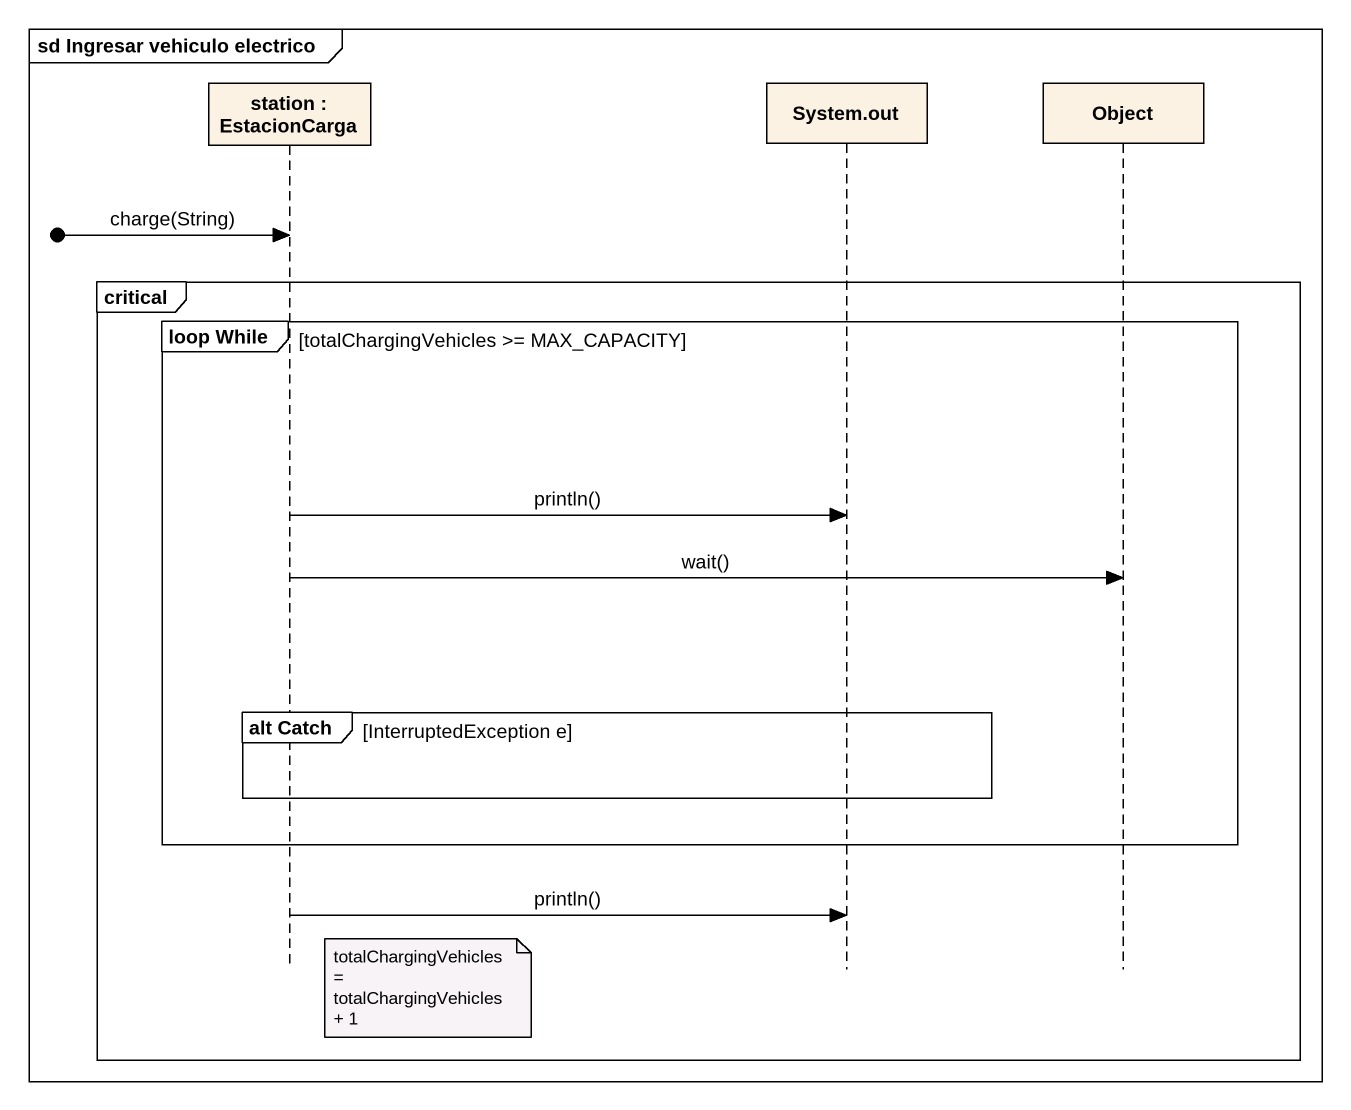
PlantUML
@startuml
mainframe sd Ingresar vehiculo electrico
hide footbox
participant "station : EstacionCarga" as station
participant "System.out" as System_out
participant "Object" as Object_

[o-> station : charge(String)
critical
  group loop While [totalChargingVehicles >= MAX_CAPACITY]
    station -> System_out : println()
    station -> Object_ : wait()
    group alt Catch [InterruptedException e]
    end
  end
  station -> System_out : println()
  note right of station : totalChargingVehicles = totalChargingVehicles + 1
end
@enduml
